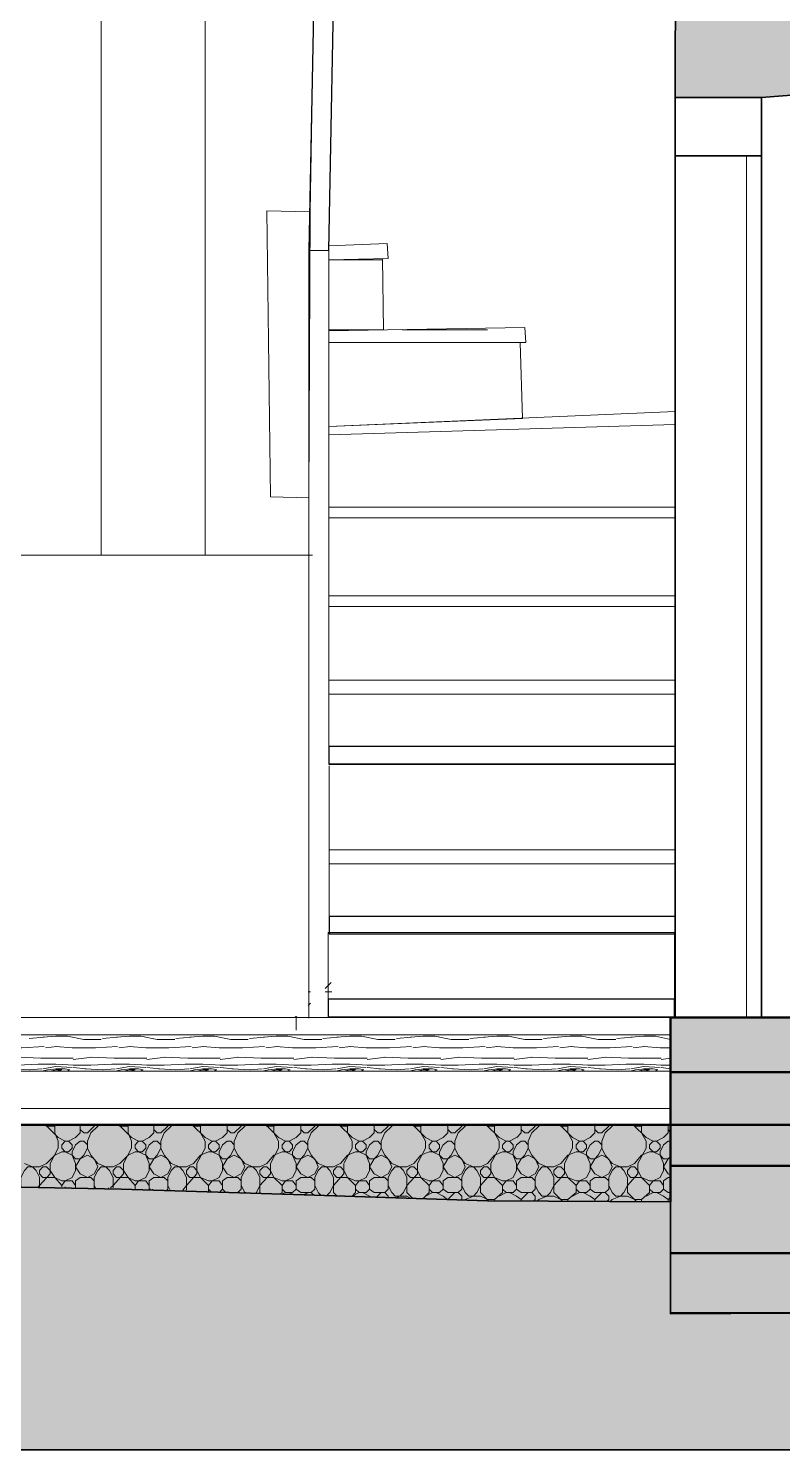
# Model space of a CAD drawing. Header units: millimetres. Extents: x 522330 to 539110, y -796875 to -790495.
# Drawn here: x 530216 to 532270, y -796875 to -793005 of the extents above; entities that cross this region are included whole.
import ezdxf

# ---------------------------------------------------------------- set-up
doc = ezdxf.new("R2010")
doc.units = ezdxf.units.MM
for name, color, linetype, lineweight in [('A-ALV-___-___-EXI', 250, 'Continuous', 35), ('A-BAS-___-___-EXI', 250, 'Continuous', 35), ('A-ESC-___-___-EXI', 250, 'Continuous', 25), ('A-POR-___-___-EXI', 250, 'Continuous', 25)]:
    doc.layers.add(name, color=color, linetype=linetype, lineweight=lineweight)

msp = doc.modelspace()

# ---------------------------------------------------------------- hatches: boundary and pattern name
at = {"layer": 'A-ALV-___-___-EXI'}
h = msp.add_hatch(color=11, dxfattribs=at)
h.paths.add_polyline_path([(536442.5, -795696.4), (536884.2, -795696.4), (536884.2, -794733.6), (536690.3, -794733.6), (536442.5, -794743.1), (536442.5, -795693.3)])
h.paths.add_polyline_path([(523051.7, -795674.2), (523493.4, -795674.2), (523477.5, -794733.6), (523258.2, -794679.6), (523051.7, -794679.6), (523051.7, -794983.5)])
h.paths.add_polyline_path([(523255.1, -793246.4), (523477.5, -793233.7), (523477.5, -792595), (523407.6, -792595), (523408.1, -792553.7), (523477.5, -792553.7), (523477.5, -792452), (523413.9, -792452), (523413.9, -792401.2), (523477.5, -792401.2), (523477.5, -790621.7), (523042.2, -790621.7), (523048.5, -793246.4)])
h.paths.add_polyline_path([(536687.2, -793230.6), (536884.2, -793230.6), (536861.9, -790618.5), (536480.6, -790618.5), (536480.6, -792401.2), (536560.1, -792401.2), (536560.1, -792452), (536455.2, -792452), (536455.2, -792553.7), (536556.9, -792553.7), (536556.9, -792595), (536442.5, -792595), (536442.5, -793122.5), (536684, -793132)])
h.paths.add_polyline_path([(531977.8, -793192.4), (532213, -793192.4), (532422.7, -793176.5), (532422.7, -792595), (532324.2, -792595), (532324.9, -792553.7), (532394.1, -792553.7), (532394.1, -792452), (532327.4, -792452), (532327.5, -792401.2), (532394.1, -792401.2), (532394.1, -790643.9), (531984.2, -790643.9), (531979.5, -792538.7)])
h.paths.add_polyline_path([(527970.8, -793182.9), (527970.8, -792595), (527865.9, -792595), (527865.9, -792553.7), (527869.1, -792553.7), (527869.1, -792404.4), (527935.8, -792404.4), (527929.4, -790643.9), (527548.1, -790643.9), (527532.2, -792401.2), (527593.2, -792401.2), (527592.6, -792452), (527541.8, -792452), (527541.8, -792553.7), (527602.1, -792553.7), (527602.1, -792595), (527532.2, -792595), (527532.2, -793170.2), (527726.1, -793182.9)])
at = {"layer": 'A-BAS-___-___-EXI', "transparency": 33554636}
msp.add_hatch(color=9, dxfattribs=at).paths.add_polyline_path([(527973.9, -796503.6), (527973.9, -796233.5), (528971.7, -796173.1), (529470.6, -796154), (530000.1, -796154.6), (530468.4, -796163.6), (531466.2, -796195.3), (531965.1, -796198.5), (531965.1, -796500.4), (532457.7, -796500.4), (532457.7, -796198.5), (532956.6, -796220.8), (533455.5, -796230.3), (533954.3, -796217.6), (534453.2, -796185.8), (535023.1, -796139.1), (535203.2, -796125.4), (535451, -796112.7), (535702.1, -796112.7), (535949.9, -796128.6), (536197.8, -796163.6), (536442.5, -796208), (536442.5, -796503.6), (536935, -796500.4), (536935, -795696.4), (536442.5, -795696.4), (536442.5, -795988.8), (532457.7, -795988.8), (532457.7, -795918.1), (532456.4, -795842.6), (532457.7, -795842.6), (532457.7, -795696.4), (531965.1, -795696.4), (531965.1, -795988.8), (527973.9, -795988.8), (527973.9, -795696.4), (527481.4, -795696.4), (527481.4, -795988.8), (523493.4, -795988.8), (523493.4, -795674.2), (523000.8, -795674.2), (523000.8, -796481.3), (523507, -796478.1), (523503.2, -796255.3), (523992.3, -796236.6), (524491.2, -796208), (524990.1, -796169.9), (525237.9, -796157.2), (525489, -796150.9), (525736.8, -796157.2), (525984.7, -796173.1), (526483.6, -796220.8), (526731.5, -796236.6), (526982.5, -796239.8), (527481.4, -796233.5), (527481.4, -796503.6), (527488.6, -796503.6)])
at = {"layer": 'A-BAS-___-___-EXI'}
msp.add_hatch(color=253, dxfattribs=at).paths.add_polyline_path([(530000.1, -796873.8), (539110.4, -796873.8), (539110.4, -796116.5), (538736.8, -796090.5), (538485.7, -796068.2), (538117.1, -796061.9), (537815.2, -796071.4), (537624.6, -796090.5), (537608.7, -796020.6), (537510.2, -796020.6), (537341.8, -796023.7), (537157.5, -796033.3), (536979.5, -796026.9), (536935, -796009.1), (536935, -796500.4), (536442.5, -796503.6), (536442.5, -796208), (536197.8, -796163.6), (535949.9, -796128.6), (535702.1, -796112.7), (535451, -796112.7), (535203.2, -796125.4), (534952.1, -796144.5), (534453.2, -796185.8), (533954.3, -796217.6), (533455.5, -796230.3), (532956.6, -796220.8), (532457.7, -796198.5), (532457.7, -796500.4), (531965.1, -796503.6), (531965.1, -796198.5), (531466.2, -796195.3), (530468.4, -796163.6), (529969.5, -796154), (529470.6, -796154), (528971.7, -796173.1), (527973.9, -796233.5), (527973.9, -796503.6), (527481.4, -796503.6), (527481.4, -796233.5), (526982.5, -796239.8), (526731.5, -796236.6), (526483.6, -796220.8), (525984.7, -796173.1), (525736.8, -796157.2), (525489, -796150.9), (525237.9, -796157.2), (524977.1, -796170.9), (524491.2, -796208), (523992.3, -796236.6), (523503.2, -796255.3), (523507, -796478.1), (523000.8, -796481.3), (523000.8, -795988.8), (522921.4, -796017.4), (522845.1, -796030.1), (522768.9, -796020.6), (522613.2, -796023.7), (522578.2, -796014.2), (522511.5, -796014.2), (522387.6, -795963.4), (522359, -795953.8), (522330.4, -795953.8), (522330.4, -796873.8), (527488.6, -796873.8)])

# ---------------------------------------------------------------- linework, layer by layer
at = {"layer": 'A-ALV-___-___-EXI', "color": 18, "lineweight": 9}
for p, q in [((530414.4, -794438.1), (530414.4, -792595)), ((530697.2, -794438.1), (530697.2, -792595)), ((530509.7, -794438.1), (530668.6, -794438.1)), ((530690.9, -794438.1), (530989.6, -794438.1))]:
    msp.add_line(p, q, dxfattribs=at)
at = {"layer": 'A-ALV-___-___-EXI', "color": 251, "lineweight": 9}
msp.add_line((530128.4, -794438.1), (530980, -794438.1), dxfattribs=at)
at = {"layer": 'A-ALV-___-___-EXI'}
msp.add_lwpolyline([(532394.1, -792401.2), (532394.1, -790643.9), (531984.2, -790643.9), (531977.8, -793192.4), (532213, -793192.4), (532422.7, -793176.5), (532422.7, -792595)], dxfattribs=at)
at = {"layer": 'A-ALV-___-___-EXI', "color": 38, "lineweight": 15, "flags": 128}
for points in [[(530980, -794438.1), (530128.4, -794438.1), (530128.4, -792595), (530999.1, -792595), (530983.2, -793503.8), (530865.6, -793500.7), (530875.2, -794279.2), (530980, -794282.4)], [(530875.2, -794279.2), (530865.6, -793500.7), (530983.2, -793503.8), (530980, -794282.4)]]:
    msp.add_lwpolyline(points, close=True, dxfattribs=at)
at = {"layer": 'A-BAS-___-___-EXI', "color": 8, "lineweight": 50}
for p, q in [((532456.4, -795845.8), (531965.1, -795845.8)), ((531965.1, -796100), (532457.7, -796100)), ((532457.7, -796338.3), (531965.1, -796338.3))]:
    msp.add_line(p, q, dxfattribs=at)
at = {"layer": 'A-BAS-___-___-EXI', "color": 9, "lineweight": 9}
for p, q in [((530287.3, -795992), (530287.3, -795988.8)), ((530357.2, -795992), (530354, -795988.8)), ((530487.5, -795992), (530487.5, -795988.8)), ((530557.4, -795992), (530554.2, -795988.8)), ((530684.5, -795992), (530687.7, -795988.8)), ((530757.6, -795992), (530754.4, -795988.8)), ((530884.7, -795992), (530887.9, -795988.8)), ((530957.8, -795992), (530954.6, -795988.8)), ((531084.9, -795992), (531088.1, -795988.8)), ((531158, -795992), (531154.8, -795988.8)), ((531285.1, -795992), (531288.3, -795988.8)), ((531358.2, -795992), (531355, -795988.8)), ((531485.3, -795992), (531488.5, -795988.8)), ((531558.4, -795992), (531555.2, -795988.8)), ((531685.5, -795992), (531688.7, -795988.8)), ((531758.6, -795992), (531755.4, -795988.8)), ((531885.7, -795992), (531888.9, -795988.8)), ((531958.4, -795991.6), (531957.1, -795990.3)), ((531958.8, -795991.4), (531958.8, -795990)), ((531965.1, -796011), (531958.8, -796001.5)), ((530315.9, -796033.3), (530325.4, -796033.3)), ((530716.3, -796033.3), (530725.8, -796033.3)), ((531075.9, -796092.6), (531097.6, -796052.3)), ((531116.7, -796033.3), (531126.2, -796033.3)), ((531307.3, -796042.8), (531316.9, -796033.3)), ((531517.1, -796033.3), (531526.6, -796033.3)), ((531917.4, -796033.3), (531927, -796033.3)), ((530246, -796157.2), (530246, -796131.8)), ((530398.5, -796160.4), (530395.3, -796154)), ((530601.9, -796166.7), (530595.5, -796154)), ((530713.1, -796169.9), (530706.7, -796163.6)), ((530754, -796172.7), (530744.9, -796163.6)), ((531005, -796172.2), (530995.9, -796154)), ((530906.9, -796176.3), (530916.5, -796173.1)), ((530936.8, -796178.5), (530926, -796173.1)), ((530967.3, -796179.5), (530976.9, -796173.1)), ((530993.6, -796180.3), (530986.4, -796173.1)), ((531013.3, -796180.9), (531005.5, -796173.1)), ((531097.6, -796182.6), (531116.7, -796173.1)), ((531164.4, -796185.7), (531177, -796173.1)), ((531297.8, -796182.6), (531316.9, -796173.1)), ((531358.4, -796191.9), (531377.2, -796173.1)), ((531498, -796182.6), (531517.1, -796173.1)), ((531698.2, -796182.6), (531717.3, -796173.1)), ((531898.4, -796182.6), (531917.4, -796173.1))]:
    msp.add_line(p, q, dxfattribs=at)
at = {"layer": 'A-BAS-___-___-EXI', "color": 253, "lineweight": 9}
for p, q in [((530315.9, -796160.6), (530315.9, -796157.2)), ((530433.5, -796162.9), (530433.5, -796160.4)), ((530554.2, -796166.3), (530554.2, -796163.6))]:
    msp.add_line(p, q, dxfattribs=at)
at = {"layer": 'A-BAS-___-___-EXI', "color": 32, "lineweight": 9}
for p, q in [((530315.9, -796875.4), (530315.9, -796873.8)), ((530433.5, -796875.4), (530433.5, -796873.8)), ((530554.2, -796875.4), (530554.2, -796873.8)), ((530951.4, -796875.4), (530951.4, -796873.8)), ((531069, -796875.4), (531069, -796873.8)), ((531189.8, -796875.4), (531189.8, -796873.8)), ((531587, -796875.4), (531587, -796873.8)), ((531704.5, -796875.4), (531704.5, -796873.8)), ((531825.3, -796875.4), (531825.3, -796873.8)), ((532222.5, -796875.4), (532222.5, -796873.8))]:
    msp.add_line(p, q, dxfattribs=at)
at = {"layer": 'A-BAS-___-___-EXI'}
for points in [[(532457.7, -795842.6), (532457.7, -795696.4), (531965.1, -795696.4), (531965.1, -795988.8), (527973.9, -795988.8), (527973.9, -795696.4), (527481.4, -795696.4)], [(522613.2, -796023.7), (522578.2, -796014.2), (522511.5, -796014.2), (522387.6, -795963.4), (522359, -795953.8), (522330.4, -795953.8), (522330.4, -796873.8), (539110.4, -796873.8), (539110.4, -796116.5), (538736.8, -796090.5)], [(528971.7, -796173.1), (529470.6, -796154), (529969.5, -796154), (530468.4, -796163.6)], [(530468.4, -796163.6), (529969.5, -796154), (529470.6, -796154)], [(530468.4, -796163.6), (530967.3, -796179.5), (530468.4, -796163.6)], [(531466.2, -796195.3), (530967.3, -796179.5), (531466.2, -796195.3), (531965.1, -796198.5), (531965.1, -796500.4), (532457.7, -796500.4), (532457.7, -796198.5), (532956.6, -796220.8)], [(532956.6, -796220.8), (532457.7, -796198.5), (532457.7, -796500.4), (531965.1, -796503.6), (531965.1, -796500.4), (531965.1, -796198.5), (531466.2, -796195.3)]]:
    msp.add_lwpolyline(points, dxfattribs=at)
at = {"layer": 'A-BAS-___-___-EXI', "color": 8, "lineweight": 50, "flags": 128}
for points in [[(536884.2, -795696.4), (536935, -795696.4), (536935, -796009.1), (536884.2, -795988.8), (532457.7, -795988.8), (531965.1, -795988.8), (527973.9, -795988.8)], [(531965.1, -796198.5), (531965.1, -795988.8), (531965.1, -795696.4), (532457.7, -795696.4), (532457.7, -795842.6)]]:
    msp.add_lwpolyline(points, dxfattribs=at)
at = {"layer": 'A-BAS-___-___-EXI', "color": 9, "lineweight": 9, "flags": 128}
for points in [[(530195.1, -796157.2), (530195.1, -796131.8), (530204.7, -796112.7), (530214.2, -796103.2), (530246, -796103.2), (530265, -796093.7), (530287.3, -796071.4), (530306.4, -796061.9), (530325.4, -796061.9), (530335, -796052.3), (530335, -796042.8), (530325.4, -796033.3), (530344.5, -796023.7), (530357.2, -796011), (530357.2, -795992), (530357.2, -795988.8)], [(530306.4, -796157.2), (530306.4, -796154), (530315.9, -796141.3), (530335, -796131.8), (530344.5, -796112.7), (530344.5, -796093.7), (530335, -796071.4), (530315.9, -796061.9), (530306.4, -796052.3), (530306.4, -796042.8), (530315.9, -796033.3), (530296.8, -796023.7), (530261.9, -795988.8), (530265, -795992), (530287.3, -795992), (530287.3, -796011), (530296.8, -796033.3), (530296.8, -796052.3), (530274.6, -796093.7), (530274.6, -796122.3), (530246, -796154), (530242.8, -796157.2)], [(530376.3, -796042.8), (530366.7, -796033.3), (530357.2, -796033.3), (530344.5, -796042.8), (530335, -796061.9), (530335, -796071.4), (530344.5, -796080.9), (530357.2, -796080.9), (530366.7, -796071.4), (530376.3, -796052.3), (530376.3, -796033.3), (530385.8, -796011), (530404.9, -795992), (530411.2, -795988.8)], [(530357.2, -796001.5), (530366.7, -796011), (530376.3, -796011), (530395.3, -795992), (530395.3, -795988.8)], [(530506.6, -796163.6), (530506.6, -796154), (530516.1, -796141.3), (530535.2, -796131.8), (530544.7, -796112.7), (530544.7, -796093.7), (530535.2, -796071.4), (530516.1, -796061.9), (530506.6, -796052.3), (530506.6, -796042.8), (530516.1, -796033.3), (530497, -796023.7), (530462.1, -795988.8), (530465.2, -795992), (530487.5, -795992), (530487.5, -796011), (530497, -796033.3), (530497, -796052.3), (530474.8, -796093.7), (530474.8, -796122.3), (530446.2, -796154), (530439.8, -796160.4)], [(530516.1, -796033.3), (530525.6, -796033.3), (530544.7, -796023.7), (530557.4, -796011), (530557.4, -795992), (530557.4, -795988.8)], [(530611.4, -795988.8), (530605.1, -795992), (530586, -796011), (530576.5, -796033.3), (530576.5, -796052.3), (530566.9, -796071.4), (530557.4, -796080.9), (530544.7, -796080.9), (530535.2, -796071.4), (530535.2, -796061.9), (530544.7, -796042.8), (530557.4, -796033.3), (530566.9, -796033.3), (530576.5, -796042.8)], [(530557.4, -796001.5), (530566.9, -796011), (530576.5, -796011), (530595.5, -795992), (530595.5, -795988.8)], [(530592.4, -796166.7), (530595.5, -796163.6), (530595.5, -796131.8), (530605.1, -796112.7), (530614.6, -796103.2), (530646.4, -796103.2), (530665.4, -796093.7), (530684.5, -796071.4), (530706.7, -796061.9), (530725.8, -796061.9), (530735.3, -796052.3), (530735.3, -796042.8), (530725.8, -796033.3), (530744.9, -796023.7), (530757.6, -796011), (530757.6, -795992), (530757.6, -795988.8)], [(530706.7, -796169.9), (530706.7, -796154), (530716.3, -796141.3), (530735.3, -796131.8), (530744.9, -796112.7), (530744.9, -796093.7), (530735.3, -796071.4), (530716.3, -796061.9), (530706.7, -796052.3), (530706.7, -796042.8), (530716.3, -796033.3), (530697.2, -796023.7), (530662.3, -795988.8), (530665.4, -795992), (530684.5, -795992), (530684.5, -796011), (530697.2, -796033.3), (530697.2, -796052.3), (530675, -796093.7), (530675, -796122.3), (530646.4, -796154), (530636.8, -796166.7)], [(530776.7, -796042.8), (530767.1, -796033.3), (530757.6, -796033.3), (530744.9, -796042.8), (530735.3, -796061.9), (530735.3, -796071.4), (530744.9, -796080.9), (530757.6, -796080.9), (530767.1, -796071.4), (530776.7, -796052.3), (530776.7, -796033.3), (530786.2, -796011), (530805.3, -795992), (530811.6, -795988.8)], [(530757.6, -796001.5), (530767.1, -796011), (530776.7, -796011), (530795.7, -795992), (530795.7, -795988.8)], [(530900.6, -796176.3), (530906.9, -796173.1), (530906.9, -796154), (530916.5, -796141.3), (530935.5, -796131.8), (530945.1, -796112.7), (530945.1, -796093.7), (530935.5, -796071.4), (530916.5, -796061.9), (530906.9, -796052.3), (530906.9, -796042.8), (530916.5, -796033.3), (530897.4, -796023.7), (530862.5, -795988.8), (530865.6, -795992), (530884.7, -795992), (530884.7, -796011), (530897.4, -796033.3), (530897.4, -796052.3), (530875.2, -796093.7), (530875.2, -796122.3), (530846.6, -796154), (530837, -796173.1), (530834.9, -796175.2)], [(530916.5, -796033.3), (530926, -796033.3), (530945.1, -796023.7), (530957.8, -796011), (530957.8, -795992), (530957.8, -795988.8)], [(530957.8, -796001.5), (530967.3, -796011), (530976.9, -796011), (530995.9, -795992), (530995.9, -795988.8)], [(530967.3, -796071.4), (530976.9, -796052.3), (530976.9, -796033.3), (530986.4, -796011), (531005.5, -795992), (531011.8, -795988.8)], [(531097.6, -796023.7), (531062.7, -795988.8), (531065.8, -795992), (531084.9, -795992), (531084.9, -796011), (531097.6, -796033.3), (531097.6, -796052.3)], [(531065.8, -796093.7), (531084.9, -796071.4), (531107.1, -796061.9), (531126.2, -796061.9), (531135.7, -796052.3), (531135.7, -796042.8), (531126.2, -796033.3), (531145.3, -796023.7), (531158, -796011), (531158, -795992), (531158, -795988.8)], [(531107.1, -796163.6), (531116.7, -796173.1), (531135.7, -796173.1), (531145.3, -796163.6), (531158, -796173.1), (531186.6, -796173.1), (531196.1, -796163.6), (531196.1, -796131.8), (531205.6, -796112.7), (531215.2, -796103.2), (531247, -796103.2), (531266, -796093.7), (531285.1, -796071.4), (531307.3, -796061.9), (531326.4, -796061.9), (531335.9, -796052.3), (531335.9, -796042.8), (531326.4, -796033.3), (531345.5, -796023.7), (531358.2, -796011), (531358.2, -795992), (531358.2, -795988.8)], [(531177, -796042.8), (531167.5, -796033.3), (531158, -796033.3), (531145.3, -796042.8), (531135.7, -796061.9), (531135.7, -796071.4), (531145.3, -796080.9), (531158, -796080.9), (531167.5, -796071.4), (531177, -796052.3), (531177, -796033.3), (531186.6, -796011), (531205.6, -795992), (531212, -795988.8)], [(531158, -796001.5), (531167.5, -796011), (531177, -796011), (531196.1, -795992), (531196.1, -795988.8)], [(531326.4, -796033.3), (531316.9, -796033.3), (531297.8, -796023.7), (531262.8, -795988.8), (531266, -795992), (531285.1, -795992), (531285.1, -796011), (531297.8, -796033.3), (531297.8, -796052.3), (531275.6, -796093.7), (531275.6, -796122.3), (531247, -796154), (531237.4, -796173.1), (531227.9, -796182.6), (531216, -796187.4)], [(531335.9, -796062.3), (531335.9, -796071.4), (531345.5, -796080.9), (531358.2, -796080.9), (531367.7, -796071.4), (531377.2, -796052.3), (531377.2, -796033.3), (531386.8, -796011), (531405.8, -795992), (531412.2, -795988.8)], [(531358.2, -796001.5), (531367.7, -796011), (531377.2, -796011), (531396.3, -795992), (531396.3, -795988.8)], [(531404.6, -796193.4), (531405.8, -796192.2), (531428.1, -796182.6), (531437.6, -796173.1), (531447.2, -796154), (531475.8, -796122.3), (531475.8, -796093.7), (531498, -796052.3), (531498, -796033.3), (531485.3, -796011)], [(531498, -796023.7), (531463, -795988.8), (531466.2, -795992), (531485.3, -795992), (531485.3, -796011)], [(531545.9, -796023.5), (531558.4, -796011), (531558.4, -795992), (531558.4, -795988.8)], [(531558.4, -796001.5), (531567.9, -796011), (531577.4, -796011), (531596.5, -795992), (531596.5, -795988.8)], [(531577.4, -796033.3), (531587, -796011), (531606, -795992), (531612.4, -795988.8)], [(531602, -796196.2), (531606, -796192.2), (531628.3, -796182.6), (531637.8, -796173.1), (531647.3, -796154), (531675.9, -796122.3), (531675.9, -796093.7), (531698.2, -796052.3), (531698.2, -796033.3), (531686, -796011.9)], [(531726.8, -796033.3), (531717.3, -796033.3), (531698.2, -796023.7), (531663.2, -795988.8), (531666.4, -795992), (531685.5, -795992), (531685.5, -796011)], [(531726.8, -796033.3), (531745.9, -796023.7), (531758.6, -796011), (531758.6, -795992), (531758.6, -795988.8)], [(531745.9, -796080.9), (531758.6, -796080.9), (531768.1, -796071.4), (531777.6, -796052.3), (531777.6, -796033.3), (531787.2, -796011), (531806.2, -795992), (531812.6, -795988.8)], [(531758.6, -796001.5), (531768.1, -796011), (531777.6, -796011)], [(531778, -796010.6), (531796.7, -795992), (531796.7, -795988.8)], [(531800.9, -796197.5), (531806.2, -796192.2), (531828.5, -796182.6), (531838, -796173.1), (531847.5, -796154), (531876.1, -796122.3), (531876.1, -796093.7), (531898.4, -796052.3), (531898.4, -796033.3), (531885.7, -796011)], [(531885.7, -796192.2), (531907.9, -796173.1), (531907.9, -796154), (531917.4, -796141.3), (531936.5, -796131.8), (531946, -796112.7), (531946, -796093.7), (531936.5, -796071.4), (531917.4, -796061.9), (531907.9, -796052.3), (531907.9, -796042.8), (531917.4, -796033.3), (531898.4, -796023.7), (531863.4, -795988.8), (531866.6, -795992), (531885.7, -795992), (531885.7, -796011)], [(531946, -796023.7), (531958.8, -796011), (531958.8, -795992)], [(530446.2, -796160.4), (530446.2, -796131.8), (530436.6, -796112.7), (530427.1, -796103.2), (530404.9, -796093.7), (530385.8, -796071.4), (530376.3, -796052.3)], [(530395.3, -796160.4), (530395.3, -796131.8), (530404.9, -796112.7), (530414.4, -796103.2), (530446.2, -796103.2), (530465.2, -796093.7), (530487.5, -796071.4), (530506.6, -796061.9), (530525.6, -796061.9), (530535.2, -796052.3), (530535.2, -796042.8), (530525.6, -796033.3)], [(530646.4, -796166.7), (530646.4, -796131.8), (530636.8, -796112.7), (530627.3, -796103.2), (530605.1, -796093.7), (530586, -796071.4), (530576.5, -796052.3)], [(530770.3, -796173.1), (530786.2, -796173.1), (530795.7, -796163.6), (530795.7, -796131.8), (530805.3, -796112.7), (530814.8, -796103.2), (530846.6, -796103.2), (530865.6, -796093.7), (530884.7, -796071.4), (530906.9, -796061.9), (530926, -796061.9), (530935.5, -796052.3), (530935.5, -796042.8), (530926, -796033.3)], [(530805.3, -796093.7), (530786.2, -796071.4), (530776.7, -796052.3)], [(530976.9, -796042.8), (530967.3, -796033.3), (530957.8, -796033.3), (530945.1, -796042.8), (530935.5, -796061.9), (530935.5, -796071.4), (530945.1, -796080.9), (530957.8, -796080.9), (530967.3, -796071.4)], [(531005.5, -796093.7), (530986.4, -796071.4), (530976.9, -796052.3)], [(531096.7, -796183.6), (531107.1, -796173.1), (531107.1, -796154), (531116.7, -796141.3), (531135.7, -796131.8), (531145.3, -796112.7), (531145.3, -796093.7), (531135.7, -796071.4), (531116.7, -796061.9), (531107.1, -796052.3), (531107.1, -796042.8), (531116.7, -796033.3), (531097.6, -796023.7)], [(531205.6, -796093.7), (531186.6, -796071.4), (531177, -796052.3)], [(531290.7, -796189.7), (531307.3, -796173.1), (531307.3, -796154), (531316.9, -796141.3), (531335.9, -796131.8), (531345.5, -796112.7), (531345.5, -796093.7), (531335.9, -796071.4), (531316.9, -796061.9), (531307.3, -796052.3), (531307.3, -796043.3)], [(531377.2, -796042.8), (531367.7, -796033.3), (531358.2, -796033.3), (531345.5, -796042.8), (531335.9, -796061.9)], [(531405.8, -796093.7), (531386.8, -796071.4), (531377.2, -796052.3)], [(531466.2, -796093.7), (531485.3, -796071.4), (531507.5, -796061.9), (531526.6, -796061.9), (531536.1, -796052.3), (531536.1, -796042.8), (531526.6, -796033.3), (531545.7, -796023.7)], [(531485.3, -796192.2), (531507.5, -796173.1), (531507.5, -796154), (531517.1, -796141.3), (531536.1, -796131.8), (531545.7, -796112.7), (531545.7, -796093.7), (531536.1, -796071.4), (531545.7, -796080.9), (531558.4, -796080.9), (531567.9, -796071.4), (531577.4, -796052.3), (531577.4, -796034.1)], [(531508.2, -796042.1), (531517.1, -796033.3), (531498, -796023.7)], [(531507.5, -796163.6), (531517.1, -796173.1), (531536.1, -796173.1), (531545.7, -796163.6), (531558.4, -796173.1), (531587, -796173.1), (531596.5, -796163.6), (531596.5, -796131.8), (531606, -796112.7), (531615.6, -796103.2), (531647.3, -796103.2), (531666.4, -796093.7), (531685.5, -796071.4), (531707.7, -796061.9), (531726.8, -796061.9), (531736.3, -796052.3), (531736.3, -796042.8), (531727.7, -796034.2)], [(531535.2, -796070.9), (531517.1, -796061.9), (531507.5, -796052.3), (531507.5, -796042.8)], [(531577.4, -796042.8), (531567.9, -796033.3), (531558.4, -796033.3), (531545.7, -796042.8), (531536.1, -796061.9), (531536.1, -796070.8)], [(531606, -796093.7), (531587, -796071.4), (531577.4, -796052.3)], [(531685.5, -796192.2), (531707.7, -796173.1), (531707.7, -796154), (531717.3, -796141.3), (531736.3, -796131.8), (531745.9, -796112.7), (531745.9, -796093.7), (531736.3, -796071.4), (531717.3, -796061.9), (531707.7, -796052.3), (531707.7, -796042.8), (531717.3, -796033.3)], [(531777.6, -796042.8), (531768.1, -796033.3), (531758.6, -796033.3), (531745.9, -796042.8), (531736.3, -796061.9), (531736.3, -796071.4), (531744.9, -796080)], [(531745.9, -796163.6), (531758.6, -796173.1), (531787.2, -796173.1), (531796.7, -796163.6), (531796.7, -796131.8), (531806.2, -796112.7), (531815.8, -796103.2), (531847.5, -796103.2), (531866.6, -796093.7), (531885.7, -796071.4), (531907.9, -796061.9), (531927, -796061.9), (531936.5, -796052.3), (531936.5, -796042.8), (531927, -796033.3), (531946, -796023.7)], [(531806.2, -796093.7), (531787.2, -796071.4), (531777.6, -796052.3)], [(531965.1, -796074.6), (531958.8, -796080.9), (531946, -796080.9), (531936.5, -796071.4), (531936.5, -796061.9), (531946, -796042.8), (531958.8, -796033.3), (531965.1, -796033.3)], [(530357, -796121.9), (530344.5, -796103.2), (530357.2, -796080.9), (530376.3, -796071.4)], [(530395.3, -796080.9), (530376.3, -796071.4), (530395.3, -796080.9), (530404.9, -796103.2), (530395.3, -796122.3), (530376.3, -796131.8), (530357.2, -796122.3)], [(530595.5, -796080.9), (530576.5, -796071.4), (530595.5, -796080.9), (530605.1, -796103.2), (530595.5, -796122.3), (530576.5, -796131.8), (530557.4, -796122.3), (530544.7, -796103.2), (530557.4, -796080.9), (530576.5, -796071.4)], [(530795.7, -796080.9), (530776.7, -796071.4), (530795.7, -796080.9), (530805.3, -796103.2), (530795.7, -796122.3), (530776.7, -796131.8), (530757.6, -796122.3), (530744.9, -796103.2), (530757.6, -796080.9), (530776.7, -796071.4)], [(530995.9, -796080.9), (530976.9, -796071.4), (530995.9, -796080.9), (531005.5, -796103.2), (530995.9, -796122.3), (530976.9, -796131.8), (530957.8, -796122.3), (530945.1, -796103.2), (530957.8, -796080.9), (530976.9, -796071.4)], [(531196.1, -796080.9), (531177, -796071.4), (531196.1, -796080.9), (531205.6, -796103.2), (531196.1, -796122.3), (531177, -796131.8), (531158, -796122.3), (531145.3, -796103.2), (531158, -796080.9), (531177, -796071.4)], [(531396.3, -796080.9), (531377.2, -796071.4), (531396.3, -796080.9), (531405.8, -796103.2), (531396.3, -796122.3), (531377.2, -796131.8), (531358.2, -796122.3), (531345.5, -796103.2), (531358.2, -796080.9), (531377.2, -796071.4)], [(531596.5, -796080.9), (531577.4, -796071.4), (531596.5, -796080.9), (531606, -796103.2), (531596.5, -796122.3), (531577.4, -796131.8), (531558.4, -796122.3), (531545.7, -796103.2), (531558.4, -796080.9), (531577.4, -796071.4)], [(531796.7, -796080.9), (531777.6, -796071.4), (531796.7, -796080.9), (531806.2, -796103.2), (531796.7, -796122.3), (531777.6, -796131.8), (531758.6, -796122.3), (531745.9, -796103.2), (531758.6, -796080.9), (531777.6, -796071.4)], [(531965.1, -796125.4), (531958.8, -796122.3), (531946, -796103.2), (531958.8, -796080.9), (531965.1, -796077.8)], [(530245.7, -796131.2), (530236.5, -796112.7), (530226.9, -796103.2), (530204.7, -796093.7)], [(530306.4, -796154), (530287.3, -796131.8), (530255.5, -796131.8), (530246, -796122.3), (530246, -796112.7), (530255.5, -796103.2), (530265, -796103.2), (530274.6, -796112.7), (530287.3, -796131.8), (530306.4, -796141.3), (530335, -796141.3), (530344.5, -796154)], [(530506.6, -796154), (530487.5, -796131.8), (530455.7, -796131.8), (530446.2, -796122.3), (530446.2, -796112.7), (530455.7, -796103.2), (530465.2, -796103.2), (530474.3, -796112.2)], [(530474.8, -796112.7), (530487.5, -796131.8), (530506.6, -796141.3), (530535.2, -796141.3), (530544.7, -796154)], [(530706.7, -796154), (530684.5, -796131.8), (530655.9, -796131.8), (530646.4, -796122.3), (530646.4, -796112.7), (530655.9, -796103.2), (530665.4, -796103.2), (530675, -796112.7), (530684.5, -796131.8), (530706.7, -796141.3), (530735.3, -796141.3), (530744.9, -796154)], [(530849.2, -796175.7), (530846.6, -796173.1), (530846.6, -796131.8), (530837, -796112.7), (530827.5, -796103.2), (530805.3, -796093.7)], [(530906.9, -796154), (530884.7, -796131.8), (530856.1, -796131.8), (530846.6, -796122.3), (530846.6, -796112.7), (530856.1, -796103.2), (530865.6, -796103.2), (530875.2, -796112.7), (530884.7, -796131.8), (530906.9, -796141.3), (530935.5, -796141.3), (530945.1, -796154)], [(530995.9, -796163.6), (530995.9, -796131.8), (531005.5, -796112.7), (531015, -796103.2), (531046.8, -796103.2), (531065.4, -796093.8)], [(531055.9, -796182.3), (531046.8, -796173.1), (531046.8, -796131.8), (531037.2, -796112.7), (531027.7, -796103.2), (531005.5, -796093.7)], [(531028.9, -796181.4), (531037.2, -796173.1), (531046.8, -796154), (531075.4, -796122.3), (531075.4, -796093.7)], [(531106.1, -796152.9), (531084.9, -796131.8), (531056.3, -796131.8), (531046.8, -796122.3), (531046.8, -796112.7), (531056.3, -796103.2), (531065.8, -796103.2), (531075.4, -796112.7), (531084.9, -796131.8), (531107.1, -796141.3), (531135.7, -796141.3), (531145.3, -796154)], [(531262.7, -796188.9), (531247, -796173.1), (531247, -796131.8), (531237.4, -796112.7), (531227.9, -796103.2), (531205.6, -796093.7)], [(531307.3, -796154), (531285.1, -796131.8), (531256.5, -796131.8), (531247, -796122.3), (531247, -796112.7), (531256.5, -796103.2), (531266, -796103.2), (531275.6, -796112.7), (531285.1, -796131.8), (531307.3, -796141.3), (531335.9, -796141.3), (531345.5, -796154)], [(531345.5, -796163.6), (531358.2, -796173.1), (531386.8, -796173.1), (531396.3, -796163.6), (531396.3, -796131.8), (531405.8, -796112.7), (531415.4, -796103.2), (531447.2, -796103.2), (531466.2, -796093.7)], [(531468.5, -796194.4), (531447.2, -796173.1), (531447.2, -796131.8), (531437.6, -796112.7), (531428.1, -796103.2), (531405.8, -796093.7)], [(531507.5, -796154), (531485.3, -796131.8), (531456.7, -796131.8), (531447.2, -796122.3), (531447.2, -796112.7), (531456.7, -796103.2), (531466.2, -796103.2), (531475.8, -796112.7), (531485.3, -796131.8), (531507.5, -796141.3), (531536.1, -796141.3), (531545.7, -796154)], [(531670.9, -796196.6), (531647.3, -796173.1), (531647.3, -796131.8), (531637.8, -796112.7), (531628.3, -796103.2), (531606, -796093.7)], [(531707.7, -796154), (531685.5, -796131.8), (531656.9, -796131.8), (531647.3, -796122.3), (531647.3, -796112.7), (531656.9, -796103.2), (531666.4, -796103.2), (531675.9, -796112.7), (531685.5, -796131.8), (531707.7, -796141.3), (531736.3, -796141.3), (531745.9, -796154)], [(531872.4, -796197.9), (531847.5, -796173.1), (531847.5, -796131.8), (531838, -796112.7), (531828.5, -796103.2), (531806.2, -796093.7)], [(531907.9, -796154), (531885.7, -796131.8), (531857.1, -796131.8), (531847.5, -796122.3), (531847.5, -796112.7), (531857.1, -796103.2), (531866.6, -796103.2), (531876.1, -796112.7), (531885.7, -796131.8), (531907.9, -796141.3), (531936.5, -796141.3), (531946, -796154)], [(530344.5, -796160.4), (530344.5, -796141.3), (530357.2, -796131.8), (530385.8, -796131.8), (530395.3, -796141.3)], [(530547.9, -796163.6), (530544.7, -796163.6), (530544.7, -796141.3), (530557.4, -796131.8), (530586, -796131.8), (530595.5, -796141.3)], [(530738.5, -796169.9), (530744.9, -796163.6), (530744.9, -796141.3), (530757.6, -796131.8), (530786.2, -796131.8), (530795.7, -796141.3)], [(530808.4, -796173.1), (530805.3, -796173.1), (530795.7, -796154)], [(530906.9, -796163.6), (530916.5, -796173.1), (530935.5, -796173.1), (530945.1, -796163.6), (530945.1, -796141.3), (530957.8, -796131.8), (530986.4, -796131.8), (530995.9, -796141.3)], [(530945.1, -796163.6), (530957.8, -796173.1), (530986.4, -796173.1), (530995.9, -796163.6)], [(531145.3, -796163.6), (531145.3, -796141.3), (531158, -796131.8), (531186.6, -796131.8), (531196.1, -796141.3)], [(531196.1, -796154), (531205.6, -796173.1), (531215.2, -796182.6), (531247, -796182.6), (531257, -796188.7)], [(531307.3, -796163.6), (531316.9, -796173.1), (531335.9, -796173.1), (531345.5, -796163.6), (531345.5, -796141.3), (531358.2, -796131.8), (531386.8, -796131.8), (531396.3, -796141.3)], [(531396.3, -796154), (531405.8, -796173.1), (531415.4, -796182.6), (531447.2, -796182.6), (531466.2, -796192.2), (531485.3, -796192.2), (531485.3, -796195.5)], [(531545.7, -796162.4), (531545.7, -796141.3), (531558.4, -796131.8), (531587, -796131.8), (531596.5, -796141.3)], [(531596.5, -796154), (531606, -796173.1), (531615.6, -796182.6), (531647.3, -796182.6), (531666.4, -796192.2), (531685.5, -796192.2), (531685.5, -796196.7)], [(531707.7, -796163.6), (531717.3, -796173.1), (531736.3, -796173.1), (531745.9, -796163.6), (531745.9, -796141.3), (531758.6, -796131.8), (531787.2, -796131.8), (531796.7, -796141.3)], [(531796.7, -796154), (531806.2, -796173.1), (531815.8, -796182.6), (531847.5, -796182.6), (531866.6, -796192.2), (531885.7, -796192.2), (531885.7, -796198)], [(531907.9, -796163.6), (531917.4, -796173.1), (531936.5, -796173.1), (531946, -796163.6), (531946, -796141.3), (531958.8, -796131.8), (531965.1, -796131.8)], [(531946, -796163.6), (531958.8, -796173.1), (531965.1, -796173.1)], [(531150.6, -796185.3), (531145.3, -796182.6), (531126.2, -796173.1)], [(531196.1, -796186.7), (531196.1, -796182.6), (531186.6, -796173.1)], [(531357.8, -796191.9), (531345.5, -796182.6), (531326.4, -796173.1)], [(531396.3, -796192.2), (531396.3, -796182.6), (531386.8, -796173.1)], [(531558.4, -796192.2), (531545.7, -796182.6), (531526.6, -796173.1)], [(531558.4, -796195.9), (531558.4, -796192.2), (531577.4, -796173.1)], [(531592.5, -796196.1), (531596.5, -796192.2), (531596.5, -796182.6), (531587, -796173.1)], [(531758.6, -796192.2), (531745.9, -796182.6), (531726.8, -796173.1)], [(531758.6, -796197.2), (531758.6, -796192.2), (531777.6, -796173.1)], [(531791.4, -796197.4), (531796.7, -796192.2), (531796.7, -796182.6), (531787.2, -796173.1)], [(531958.8, -796192.2), (531946, -796182.6), (531927, -796173.1)], [(531958.8, -796198.5), (531958.8, -796192.2), (531965.1, -796185.8)]]:
    msp.add_lwpolyline(points, dxfattribs=at)
at = {"layer": 'A-ESC-___-___-EXI', "color": 18, "lineweight": 9}
for p, q in [((531234.2, -793824.8), (531466.2, -793824.8)), ((531873, -794307.8), (531571.1, -794307.8)), ((531930.2, -794307.8), (531812.6, -794307.8)), ((531869.8, -794549.3), (531567.9, -794549.3)), ((531930.2, -794549.3), (531812.6, -794549.3)), ((531869.8, -794778.1), (531567.9, -794778.1)), ((531930.2, -794778.1), (531812.6, -794778.1)), ((531355, -795006.9), (531313.7, -795006.9)), ((531870.9, -795240.2), (531569, -795240.2)), ((531356.1, -795469), (531314.8, -795469)), ((530977.7, -795626.5), (530984.2, -795626.5)), ((531040.4, -795601.1), (531024.2, -795617.3)), ((531024.2, -795626.5), (531042.3, -795626.5)), ((530984.2, -795657.3), (530977.7, -795663.8))]:
    msp.add_line(p, q, dxfattribs=at)
at = {"layer": 'A-ESC-___-___-EXI', "color": 38, "lineweight": 15}
for p, q in [((531977.8, -794082.2), (531034.1, -794110.8)), ((531034.1, -794336.4), (531977.8, -794336.4)), ((531034.1, -794577.9), (531977.8, -794577.9))]:
    msp.add_line(p, q, dxfattribs=at)
at = {"layer": 'A-ESC-___-___-EXI', "color": 248, "lineweight": 25, "flags": 128}
msp.add_lwpolyline([(531034.1, -793608.7), (531069, -791800.6), (531015, -791800.6), (530980, -793608.7)], dxfattribs=at)
at = {"layer": 'A-ESC-___-___-EXI', "color": 38, "lineweight": 15, "flags": 128}
for points in [[(530980, -795698.9), (530980, -793608.7), (531034.1, -793608.7), (531034.1, -795006.9)], [(531035.1, -795005.8), (531978.9, -795005.8), (531978.9, -795240.2), (531035.1, -795240.2), (531035.1, -795011.4)]]:
    msp.add_lwpolyline(points, dxfattribs=at)
at = {"layer": 'A-ESC-___-___-EXI', "color": 18, "lineweight": 9, "flags": 128}
for points in [[(531034.1, -793634.1), (531196.1, -793630.9), (531192.9, -793589.6), (531034.1, -793596)], [(531034.1, -793828), (531567.9, -793818.4), (531571.1, -793859.7), (531034.1, -793859.7)], [(531812.6, -794959.2), (531930.2, -794959.2)]]:
    msp.add_lwpolyline(points, close=True, dxfattribs=at)
for points in [[(531180.2, -793630.9), (531183.4, -793824.8), (531034.1, -793824.8), (531034.1, -793634.1), (531180.2, -793634.1)], [(531555.2, -793859.7), (531561.5, -794066.3), (531034.1, -794088.5), (531034.1, -793859.7)], [(530945.1, -795694.1), (530945.1, -795696.4), (530942.7, -795694.1)], [(530947.4, -795694.1), (530945.1, -795696.4), (530942.8, -795694.1)]]:
    msp.add_lwpolyline(points, dxfattribs=at)
at = {"layer": 'A-ESC-___-___-EXI', "color": 38, "lineweight": 15, "flags": 128}
for points in [[(531034.1, -794088.5), (531977.8, -794047.2), (531977.8, -794307.8), (531034.1, -794307.8)], [(531034.1, -794307.8), (531977.8, -794307.8), (531977.8, -794549.3), (531034.1, -794549.3)], [(531034.1, -794549.3), (531977.8, -794549.3), (531977.8, -794778.1), (531034.1, -794778.1)], [(531034.1, -794778.1), (531977.8, -794778.1), (531977.8, -794959.2), (531034.1, -794959.2), (531034.1, -794778.1), (531977.8, -794778.1), (531977.8, -794816.2), (531034.1, -794816.2)], [(531035.1, -795240.2), (531035.1, -795278.4), (531978.9, -795278.4), (531978.9, -795240.2), (531035.1, -795240.2), (531978.9, -795240.2), (531978.9, -795421.4), (531035.1, -795421.4)], [(531031.9, -795465.7), (531975.7, -795465.7), (531975.7, -795646.9), (531031.9, -795646.9)]]:
    msp.add_lwpolyline(points, close=True, dxfattribs=at)
at = {"layer": 'A-ESC-___-___-EXI', "color": 248, "lineweight": 25, "flags": 128}
for points in [[(531034.1, -795006.9), (531977.8, -795006.9), (531977.8, -794959.2), (531034.1, -794959.2)], [(531035.1, -795469), (531978.9, -795469), (531978.9, -795421.4), (531035.1, -795421.4)], [(531031.9, -795694.5), (531975.7, -795694.5), (531975.7, -795646.9), (531031.9, -795646.9)]]:
    msp.add_lwpolyline(points, close=True, dxfattribs=at)
at = {"layer": 'A-POR-___-___-EXI', "color": 28, "lineweight": 35}
for p, q in [((531977.8, -793351.3), (531977.8, -795696.4)), ((532213, -793351.3), (532213, -795696.4))]:
    msp.add_line(p, q, dxfattribs=at)
at = {"layer": 'A-POR-___-___-EXI', "color": 38, "lineweight": 15}
msp.add_line((532171.7, -793351.3), (532171.7, -795696.4), dxfattribs=at)
at = {"layer": 'A-POR-___-___-EXI', "color": 18, "lineweight": 9}
for p, q in [((530509.7, -795696.4), (530668.6, -795696.4)), ((530945.1, -795731.4), (530945.1, -795694.1)), ((531930.2, -795696.4), (531812.6, -795696.4)), ((531965.1, -795744.1), (527973.9, -795744.1)), ((531965.1, -795944.3), (527973.9, -795944.3))]:
    msp.add_line(p, q, dxfattribs=at)
at = {"layer": 'A-POR-___-___-EXI', "color": 252, "lineweight": 9}
for p, q in [((530217.4, -795753.6), (530258.7, -795750.5)), ((530261.9, -795779.1), (530293.6, -795775.9)), ((530417.6, -795753.6), (530458.9, -795750.5)), ((530462.1, -795779.1), (530493.8, -795775.9)), ((530617.8, -795753.6), (530659.1, -795750.5)), ((530662.3, -795779.1), (530694, -795775.9)), ((530818, -795753.6), (530859.3, -795750.5)), ((530862.5, -795779.1), (530894.2, -795775.9)), ((531018.2, -795753.6), (531059.5, -795750.5)), ((531062.7, -795779.1), (531094.4, -795775.9)), ((531218.4, -795753.6), (531259.7, -795750.5)), ((531262.8, -795779.1), (531294.6, -795775.9)), ((531418.6, -795753.6), (531459.9, -795750.5)), ((531463, -795779.1), (531494.8, -795775.9)), ((531618.7, -795753.6), (531660.1, -795750.5)), ((531663.2, -795779.1), (531695, -795775.9)), ((531818.9, -795753.6), (531860.3, -795750.5)), ((531863.4, -795779.1), (531895.2, -795775.9)), ((530338.1, -795810.8), (530389, -795804.5)), ((530538.3, -795810.8), (530589.2, -795804.5)), ((530738.5, -795810.8), (530789.4, -795804.5)), ((530938.7, -795810.8), (530989.6, -795804.5)), ((531138.9, -795810.8), (531189.8, -795804.5)), ((531339.1, -795810.8), (531390, -795804.5)), ((531539.3, -795810.8), (531590.1, -795804.5)), ((531739.5, -795810.8), (531790.3, -795804.5)), ((531939.7, -795810.8), (531965.1, -795807.7)), ((530169.7, -795836.3), (530220.6, -795839.4)), ((530217.4, -795839.4), (530252.3, -795836.3)), ((530226.9, -795842.6), (530233.3, -795842.6)), ((530255.5, -795842.6), (530258.7, -795842.6)), ((530315.9, -795842.6), (530312.7, -795842.6)), ((530338.1, -795833.1), (530373.1, -795836.3)), ((530369.9, -795836.3), (530420.8, -795839.4)), ((530417.6, -795839.4), (530452.5, -795836.3)), ((530427.1, -795842.6), (530433.5, -795842.6)), ((530455.7, -795842.6), (530458.9, -795842.6)), ((530516.1, -795842.6), (530512.9, -795842.6)), ((530538.3, -795833.1), (530573.3, -795836.3)), ((530570.1, -795836.3), (530621, -795839.4)), ((530617.8, -795839.4), (530652.7, -795836.3)), ((530627.3, -795842.6), (530633.7, -795842.6)), ((530655.9, -795842.6), (530659.1, -795842.6)), ((530716.3, -795842.6), (530713.1, -795842.6)), ((530738.5, -795833.1), (530773.5, -795836.3)), ((530770.3, -795836.3), (530821.1, -795839.4)), ((530818, -795839.4), (530852.9, -795836.3)), ((530827.5, -795842.6), (530833.9, -795842.6)), ((530856.1, -795842.6), (530859.3, -795842.6)), ((530916.5, -795842.6), (530913.3, -795842.6)), ((530938.7, -795833.1), (530973.7, -795836.3)), ((530970.5, -795836.3), (531021.3, -795839.4)), ((531018.2, -795839.4), (531053.1, -795836.3)), ((531027.7, -795842.6), (531030.9, -795842.6)), ((531056.3, -795842.6), (531059.5, -795842.6)), ((531116.7, -795842.6), (531113.5, -795842.6)), ((531138.9, -795833.1), (531173.9, -795836.3)), ((531170.7, -795836.3), (531221.5, -795839.4)), ((531218.4, -795839.4), (531253.3, -795836.3)), ((531227.9, -795842.6), (531231.1, -795842.6)), ((531256.5, -795842.6), (531259.7, -795842.6)), ((531316.9, -795842.6), (531313.7, -795842.6)), ((531339.1, -795833.1), (531374.1, -795836.3)), ((531370.9, -795836.3), (531421.7, -795839.4)), ((531418.6, -795839.4), (531453.5, -795836.3)), ((531428.1, -795842.6), (531431.3, -795842.6)), ((531456.7, -795842.6), (531459.9, -795842.6)), ((531517.1, -795842.6), (531513.9, -795842.6)), ((531539.3, -795833.1), (531574.3, -795836.3)), ((531571.1, -795836.3), (531621.9, -795839.4)), ((531618.7, -795839.4), (531653.7, -795836.3)), ((531628.3, -795842.6), (531631.5, -795842.6)), ((531656.9, -795842.6), (531660.1, -795842.6)), ((531717.3, -795842.6), (531714.1, -795842.6)), ((531739.5, -795833.1), (531774.5, -795836.3)), ((531771.3, -795836.3), (531822.1, -795839.4)), ((531818.9, -795839.4), (531853.9, -795836.3)), ((531828.5, -795842.6), (531831.7, -795842.6)), ((531917.4, -795842.6), (531914.3, -795842.6)), ((531939.7, -795826.7), (531965.1, -795826.7)), ((531939.7, -795833.1), (531965.1, -795836.3))]:
    msp.add_line(p, q, dxfattribs=at)
at = {"layer": 'A-POR-___-___-EXI', "color": 28, "lineweight": 35, "flags": 128}
msp.add_lwpolyline([(531977.8, -793192.4), (531977.8, -793351.3), (532213, -793351.3), (532213, -793192.4)], dxfattribs=at)
at = {"layer": 'A-POR-___-___-EXI', "color": 18, "lineweight": 9}
msp.add_lwpolyline([(532457.7, -795696.4), (531965.1, -795696.4), (527973.9, -795696.4), (527481.4, -795696.4)], dxfattribs=at)
at = {"layer": 'A-POR-___-___-EXI', "color": 252, "lineweight": 9, "flags": 128}
for points in [[(530090.3, -795775.9), (530134.8, -795779.1), (530198.3, -795779.1), (530258.7, -795775.9)], [(530255.5, -795750.5), (530290.5, -795747.3), (530322.2, -795747.3), (530366.7, -795756.8), (530414.4, -795756.8)], [(530290.5, -795775.9), (530335, -795779.1), (530398.5, -795779.1), (530458.9, -795775.9)], [(530455.7, -795750.5), (530490.7, -795747.3), (530522.4, -795747.3), (530566.9, -795756.8), (530614.6, -795756.8)], [(530490.7, -795775.9), (530535.2, -795779.1), (530598.7, -795779.1), (530659.1, -795775.9)], [(530655.9, -795750.5), (530690.9, -795747.3), (530722.6, -795747.3), (530767.1, -795756.8), (530814.8, -795756.8)], [(530690.9, -795775.9), (530735.3, -795779.1), (530798.9, -795779.1), (530859.3, -795775.9)], [(530856.1, -795750.5), (530891.1, -795747.3), (530922.8, -795747.3), (530967.3, -795756.8), (531015, -795756.8)], [(530891.1, -795775.9), (530935.5, -795779.1), (530999.1, -795779.1), (531059.5, -795775.9)], [(531056.3, -795750.5), (531091.2, -795747.3), (531123, -795747.3), (531167.5, -795756.8), (531215.2, -795756.8)], [(531091.2, -795775.9), (531135.7, -795779.1), (531199.3, -795779.1), (531259.7, -795775.9)], [(531256.5, -795750.5), (531291.4, -795747.3), (531323.2, -795747.3), (531367.7, -795756.8), (531415.4, -795756.8)], [(531291.4, -795775.9), (531335.9, -795779.1), (531399.5, -795779.1), (531459.9, -795775.9)], [(531456.7, -795750.5), (531491.6, -795747.3), (531523.4, -795747.3), (531567.9, -795756.8), (531615.6, -795756.8)], [(531491.6, -795775.9), (531536.1, -795779.1), (531599.7, -795779.1), (531660.1, -795775.9)], [(531656.9, -795750.5), (531691.8, -795747.3), (531723.6, -795747.3), (531768.1, -795756.8), (531815.8, -795756.8)], [(531691.8, -795775.9), (531736.3, -795779.1), (531799.9, -795779.1), (531860.3, -795775.9)], [(531857.1, -795750.5), (531892, -795747.3), (531923.8, -795747.3), (531965.1, -795756.8)], [(531892, -795775.9), (531936.5, -795779.1), (531965.1, -795779.1)], [(530185.6, -795804.5), (530249.2, -795807.7), (530290.5, -795807.7), (530338.1, -795807.7)], [(530385.8, -795804.5), (530449.4, -795807.7), (530490.7, -795807.7), (530538.3, -795807.7)], [(530586, -795804.5), (530649.6, -795807.7), (530690.9, -795807.7), (530738.5, -795807.7)], [(530786.2, -795804.5), (530849.7, -795807.7), (530891.1, -795807.7), (530938.7, -795807.7)], [(530986.4, -795804.5), (531049.9, -795807.7), (531091.2, -795807.7), (531138.9, -795807.7)], [(531186.6, -795804.5), (531250.1, -795807.7), (531291.4, -795807.7), (531339.1, -795807.7)], [(531386.8, -795804.5), (531450.3, -795807.7), (531491.6, -795807.7), (531539.3, -795807.7)], [(531587, -795804.5), (531650.5, -795807.7), (531691.8, -795807.7), (531739.5, -795807.7)], [(531787.2, -795804.5), (531850.7, -795807.7), (531892, -795807.7), (531939.7, -795807.7)], [(531936.5, -795842.6), (531942.9, -795842.6), (531965.1, -795842.6), (527973.9, -795842.6), (527977.1, -795845.8)], [(530137.9, -795826.7), (530185.6, -795826.7), (530242.8, -795823.5), (530290.5, -795823.5), (530341.3, -795826.7)], [(530252.3, -795842.6), (530268.2, -795839.4), (530293.6, -795836.3)], [(530255.5, -795836.3), (530290.5, -795829.9), (530335, -795833.1)], [(530293.6, -795842.6), (530306.4, -795839.4), (530290.5, -795839.4), (530274.6, -795842.6), (530290.5, -795842.6)], [(530290.5, -795836.3), (530315.9, -795836.3), (530328.6, -795839.4), (530319.1, -795842.6)], [(530335, -795842.6), (530341.3, -795842.6), (530366.7, -795842.6), (530376.3, -795842.6)], [(530338.1, -795826.7), (530385.8, -795826.7), (530443, -795823.5), (530490.7, -795823.5), (530541.5, -795826.7)], [(530452.5, -795842.6), (530468.4, -795839.4), (530493.8, -795836.3)], [(530455.7, -795836.3), (530490.7, -795829.9), (530535.2, -795833.1)], [(530493.8, -795842.6), (530506.6, -795839.4), (530490.7, -795839.4), (530474.8, -795842.6), (530490.7, -795842.6)], [(530490.7, -795836.3), (530516.1, -795836.3), (530528.8, -795839.4), (530519.3, -795842.6)], [(530535.2, -795842.6), (530541.5, -795842.6), (530566.9, -795842.6), (530576.5, -795842.6)], [(530538.3, -795826.7), (530586, -795826.7), (530643.2, -795823.5), (530690.9, -795823.5), (530741.7, -795826.7)], [(530652.7, -795842.6), (530668.6, -795839.4), (530694, -795836.3)], [(530655.9, -795836.3), (530690.9, -795829.9), (530735.3, -795833.1)], [(530694, -795842.6), (530706.7, -795839.4), (530690.9, -795839.4), (530675, -795842.6), (530690.9, -795842.6)], [(530690.9, -795836.3), (530716.3, -795836.3), (530729, -795839.4), (530719.5, -795842.6)], [(530735.3, -795842.6), (530741.7, -795842.6), (530767.1, -795842.6), (530776.7, -795842.6)], [(530738.5, -795826.7), (530786.2, -795826.7), (530843.4, -795823.5), (530891.1, -795823.5), (530941.9, -795826.7)], [(530852.9, -795842.6), (530868.8, -795839.4), (530894.2, -795836.3)], [(530856.1, -795836.3), (530891.1, -795829.9), (530935.5, -795833.1)], [(530894.2, -795842.6), (530906.9, -795839.4), (530891.1, -795839.4), (530875.2, -795842.6), (530891.1, -795842.6)], [(530891.1, -795836.3), (530916.5, -795836.3), (530929.2, -795839.4), (530919.7, -795842.6)], [(530935.5, -795842.6), (530941.9, -795842.6), (530967.3, -795842.6), (530973.7, -795842.6)], [(530938.7, -795826.7), (530986.4, -795826.7), (531043.6, -795823.5), (531091.2, -795823.5), (531142.1, -795826.7)], [(531053.1, -795842.6), (531069, -795839.4), (531094.4, -795836.3)], [(531056.3, -795836.3), (531091.2, -795829.9), (531135.7, -795833.1)], [(531094.4, -795842.6), (531107.1, -795839.4), (531091.2, -795839.4), (531075.4, -795842.6), (531091.2, -795842.6)], [(531091.2, -795836.3), (531116.7, -795836.3), (531129.4, -795839.4), (531119.8, -795842.6)], [(531135.7, -795842.6), (531142.1, -795842.6), (531167.5, -795842.6), (531173.9, -795842.6)], [(531138.9, -795826.7), (531186.6, -795826.7), (531243.8, -795823.5), (531291.4, -795823.5), (531342.3, -795826.7)], [(531253.3, -795842.6), (531269.2, -795839.4), (531294.6, -795836.3)], [(531256.5, -795836.3), (531291.4, -795829.9), (531335.9, -795833.1)], [(531294.6, -795842.6), (531307.3, -795839.4), (531291.4, -795839.4), (531275.6, -795842.6), (531291.4, -795842.6)], [(531291.4, -795836.3), (531316.9, -795836.3), (531329.6, -795839.4), (531320, -795842.6)], [(531335.9, -795842.6), (531342.3, -795842.6), (531367.7, -795842.6), (531374.1, -795842.6)], [(531339.1, -795826.7), (531386.8, -795826.7), (531444, -795823.5), (531491.6, -795823.5), (531542.5, -795826.7)], [(531453.5, -795842.6), (531469.4, -795839.4), (531494.8, -795836.3)], [(531456.7, -795836.3), (531491.6, -795829.9), (531536.1, -795833.1)], [(531494.8, -795842.6), (531507.5, -795839.4), (531491.6, -795839.4), (531475.8, -795842.6), (531491.6, -795842.6)], [(531491.6, -795836.3), (531517.1, -795836.3), (531529.8, -795839.4), (531520.2, -795842.6)], [(531536.1, -795842.6), (531542.5, -795842.6), (531567.9, -795842.6), (531574.3, -795842.6)], [(531539.3, -795826.7), (531587, -795826.7), (531644.2, -795823.5), (531691.8, -795823.5), (531742.7, -795826.7)], [(531653.7, -795842.6), (531669.6, -795839.4), (531695, -795836.3)], [(531656.9, -795836.3), (531691.8, -795829.9), (531736.3, -795833.1)], [(531695, -795842.6), (531707.7, -795839.4), (531691.8, -795839.4), (531675.9, -795842.6), (531691.8, -795842.6)], [(531691.8, -795836.3), (531717.3, -795836.3), (531730, -795839.4), (531720.4, -795842.6)], [(531736.3, -795842.6), (531742.7, -795842.6), (531768.1, -795842.6), (531774.5, -795842.6)], [(531739.5, -795826.7), (531787.2, -795826.7), (531844.4, -795823.5), (531892, -795823.5), (531942.9, -795826.7)], [(531853.9, -795842.6), (531869.8, -795839.4), (531895.2, -795836.3)], [(531857.1, -795836.3), (531892, -795829.9), (531936.5, -795833.1)], [(531895.2, -795842.6), (531907.9, -795839.4), (531892, -795839.4), (531876.1, -795842.6), (531892, -795842.6)], [(531892, -795836.3), (531917.4, -795836.3), (531930.2, -795839.4), (531920.6, -795842.6)]]:
    msp.add_lwpolyline(points, dxfattribs=at)

doc.saveas('drawing.dxf')
